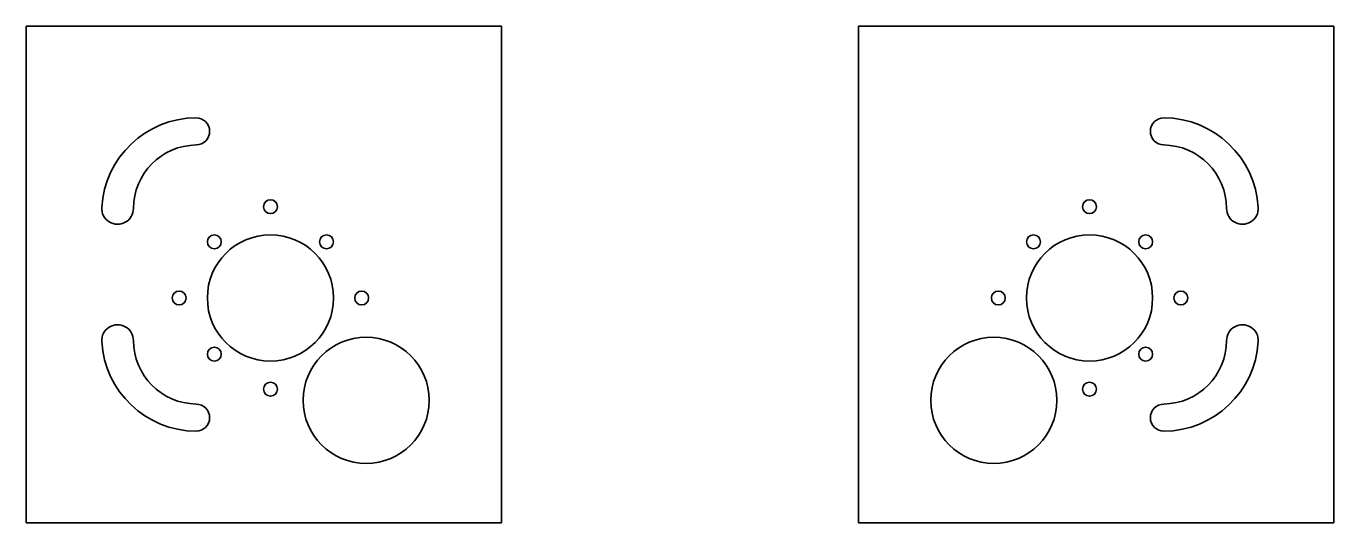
# Model space of a CAD drawing. Extents: x 430 to 759, y 358 to 483.
import ezdxf

# ---------------------------------------------------------------- set-up
doc = ezdxf.new("R2010")
doc.units = 0

msp = doc.modelspace()

# ---------------------------------------------------------------- linework, layer by layer
at = {"color": 7, "lineweight": 35}
for p, q in [((429.660004, 357.919983), (429.660004, 483.080017)), ((429.660004, 483.080017), (549.5, 483.080017)), ((549.5, 357.919983), (549.5, 483.080017)), ((639.5, 483.080017), (759.339966, 483.080017)), ((639.5, 483.080017), (639.5, 357.919983)), ((759.339966, 483.080017), (759.339966, 357.919983)), ((549.5, 357.919983), (429.660004, 357.919983)), ((759.339966, 357.919983), (639.5, 357.919983))]:
    msp.add_line(p, q, dxfattribs=at)
for centre, radius in [((491.246002, 437.584808), 1.75), ((697.754028, 437.584808), 1.75), ((491.246002, 414.584808), 15.9), ((477.103882, 428.726929), 1.75), ((505.388123, 428.726929), 1.75), ((697.754028, 414.584808), 15.9), ((683.611877, 428.726929), 1.75), ((711.896118, 428.726929), 1.75), ((468.246002, 414.584808), 1.75), ((514.245972, 414.584808), 1.75), ((674.754028, 414.584808), 1.75), ((720.754028, 414.584808), 1.75), ((515.373535, 388.791016), 15.9), ((673.626465, 388.791016), 15.9), ((477.103882, 400.442657), 1.75), ((711.896118, 400.442657), 1.75), ((491.246002, 391.584808), 1.75), ((697.754028, 391.584808), 1.75)]:
    msp.add_circle(centre, radius, dxfattribs=at)
for centre, radius, start, end in [((472.678162, 435.997375), 24, 90.496086, 176.696857), ((472.5, 456.572601), 3.424001, 270.623525, 90.496086), ((716.5, 456.572601), 3.424001, 89.503912, 269.376476), ((716.321838, 435.997375), 24, 3.303144, 89.503912), ((472.711365, 437.14975), 16, 90.623524, 180.000005), ((716.288635, 437.14975), 16, 0, 89.376475), ((452.711365, 437.14975), 4, 176.696857, 360), ((736.288635, 437.14975), 4, 179.999995, 3.303144), ((452.711365, 403.85025), 4, 0, 183.303143), ((736.288635, 403.85025), 4, 356.696856, 180.000005), ((472.678162, 405.002625), 24, 183.303143, 269.503914), ((472.711365, 403.85025), 16, 179.999995, 269.376476), ((716.288635, 403.85025), 16, 270.623525, 360), ((716.321838, 405.002625), 24, 270.496088, 356.696856), ((472.5, 384.427399), 3.424001, 269.503914, 89.376475), ((716.5, 384.427399), 3.424001, 90.623524, 270.496088)]:
    msp.add_arc(centre, radius, start, end, dxfattribs=at)

doc.saveas('drawing.dxf')
